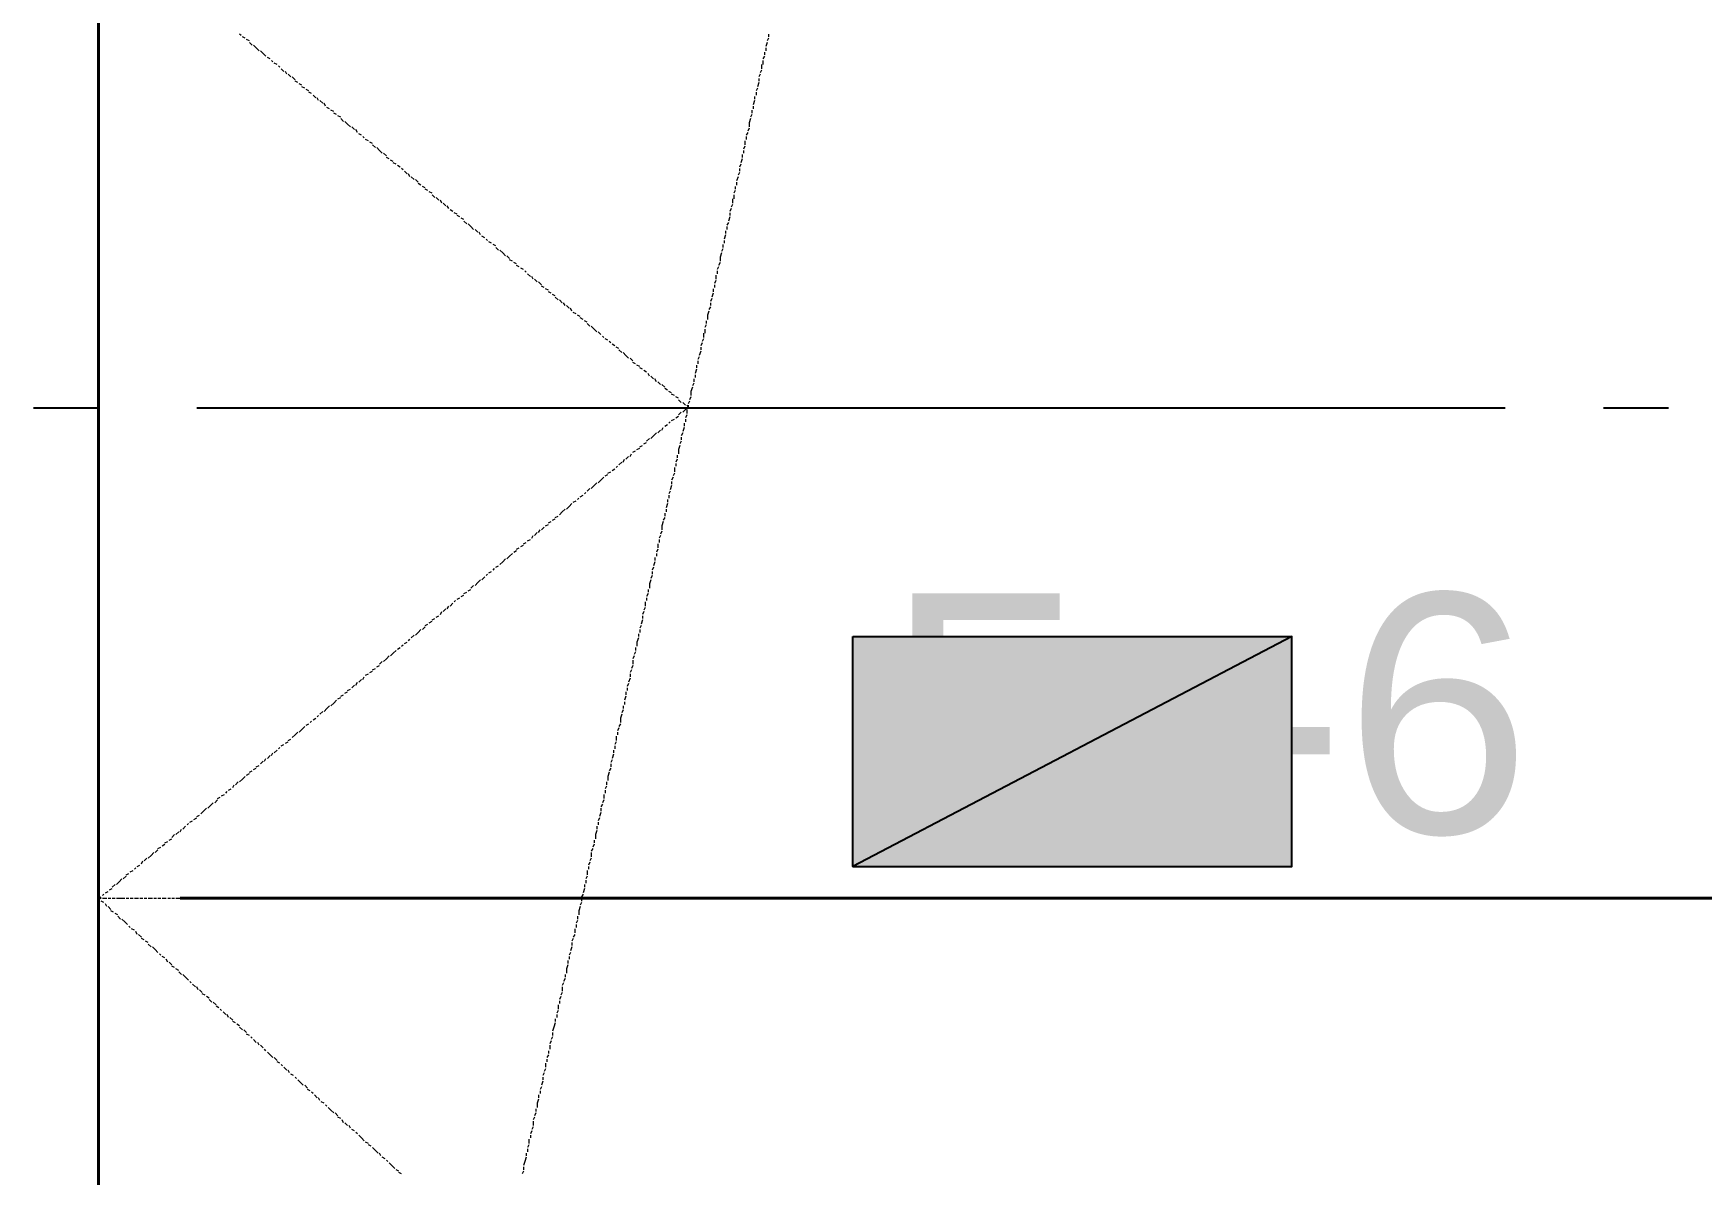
# Model space of a CAD drawing. Extents: x 8 to 21351, y 0 to 420.
# Drawn here: x 15631 to 15656.5, y 191.59 to 209.03 of the extents above; entities that cross this region are included whole.
import ezdxf

# ---------------------------------------------------------------- set-up
doc = ezdxf.new("R2010")
doc.units = 0
doc.styles.add('TEYPDFCAD_TEXT', font='arial.ttf')

msp = doc.modelspace()

# ---------------------------------------------------------------- hatches: boundary and pattern name
at = {"true_color": 0xffffff}
h = msp.add_hatch(color=0, dxfattribs=at)
h.paths.add_polyline_path([(15643.529, 199.813), (15650.239, 199.813), (15643.529, 196.3)])
h.paths.add_polyline_path([(15650.239, 199.813), (15643.529, 196.3), (15650.239, 196.3)])

# ---------------------------------------------------------------- linework, layer by layer
at = {"color": 7, "lineweight": 40}
for p, q in [((15631.993, 262.065), (15631.993, 174.561)), ((15660.759, 195.813), (15633.242, 195.813))]:
    msp.add_line(p, q, dxfattribs=at)
at = {"lineweight": 25}
for p, q in [((15631.993, 221.911), (15631.993, 201.909)), ((15631.993, 203.306), (15630.999, 203.306)), ((15653.499, 203.306), (15633.496, 203.306)), ((15655.996, 203.306), (15655.002, 203.306)), ((15631.993, 200.406), (15631.993, 199.411)), ((15631.993, 197.908), (15631.993, 177.906))]:
    msp.add_line(p, q, dxfattribs=at)
at = {"color": 7, "lineweight": 5}
for p, q in [((15631.993, 209.021), (15631.993, 208.957)), ((15631.993, 208.936), (15631.993, 208.894)), ((15634.174, 209), (15634.152, 209.021)), ((15634.237, 208.957), (15634.195, 208.978)), ((15634.301, 208.915), (15634.258, 208.936)), ((15634.343, 208.851), (15634.301, 208.894)), ((15642.217, 208.894), (15642.196, 208.83)), ((15642.238, 208.957), (15642.217, 208.915)), ((15642.238, 209.021), (15642.238, 208.978)), ((15631.993, 208.873), (15631.993, 208.83)), ((15631.993, 208.809), (15631.993, 208.746)), ((15631.993, 208.725), (15631.993, 208.682)), ((15631.993, 208.661), (15631.993, 208.619)), ((15634.406, 208.809), (15634.364, 208.851)), ((15634.449, 208.767), (15634.406, 208.809)), ((15634.512, 208.725), (15634.47, 208.767)), ((15634.555, 208.682), (15634.512, 208.725)), ((15634.618, 208.64), (15634.576, 208.661)), ((15642.175, 208.682), (15642.153, 208.64)), ((15642.175, 208.746), (15642.175, 208.703)), ((15642.196, 208.809), (15642.196, 208.767)), ((15631.993, 208.597), (15631.993, 208.534)), ((15631.993, 208.534), (15631.993, 208.47)), ((15631.993, 208.449), (15631.993, 208.407)), ((15631.993, 208.386), (15631.993, 208.343)), ((15634.66, 208.597), (15634.639, 208.619)), ((15634.724, 208.555), (15634.682, 208.576)), ((15634.766, 208.513), (15634.745, 208.534)), ((15634.83, 208.449), (15634.787, 208.492)), ((15634.872, 208.407), (15634.851, 208.449)), ((15634.936, 208.365), (15634.893, 208.407)), ((15642.111, 208.407), (15642.09, 208.365)), ((15642.132, 208.47), (15642.111, 208.428)), ((15642.132, 208.555), (15642.132, 208.492)), ((15642.153, 208.619), (15642.153, 208.555)), ((15631.993, 208.322), (15631.993, 208.259)), ((15631.993, 208.238), (15631.993, 208.195)), ((15631.993, 208.174), (15631.993, 208.132)), ((15634.999, 208.322), (15634.957, 208.365)), ((15635.041, 208.28), (15634.999, 208.301)), ((15635.105, 208.238), (15635.063, 208.259)), ((15635.147, 208.195), (15635.105, 208.216)), ((15635.211, 208.153), (15635.168, 208.174)), ((15635.253, 208.111), (15635.211, 208.132)), ((15642.069, 208.195), (15642.048, 208.153)), ((15642.048, 208.132), (15642.048, 208.089)), ((15642.09, 208.28), (15642.069, 208.216)), ((15642.09, 208.343), (15642.09, 208.301)), ((15631.993, 208.111), (15631.993, 208.047)), ((15631.993, 208.026), (15631.993, 207.984)), ((15631.993, 207.963), (15631.993, 207.92)), ((15631.993, 207.899), (15631.993, 207.835)), ((15635.317, 208.047), (15635.274, 208.089)), ((15635.359, 208.005), (15635.338, 208.047)), ((15635.422, 207.963), (15635.38, 208.005)), ((15635.465, 207.92), (15635.444, 207.963)), ((15635.528, 207.878), (15635.486, 207.899)), ((15642.026, 208.005), (15642.005, 207.941)), ((15642.005, 207.92), (15642.005, 207.878)), ((15642.026, 208.068), (15642.026, 208.026)), ((15631.993, 207.814), (15631.993, 207.772)), ((15631.993, 207.751), (15631.993, 207.708)), ((15631.993, 207.687), (15631.993, 207.624)), ((15631.993, 207.624), (15631.993, 207.56)), ((15635.592, 207.835), (15635.549, 207.857)), ((15635.634, 207.793), (15635.592, 207.814)), ((15635.698, 207.751), (15635.655, 207.772)), ((15635.74, 207.687), (15635.698, 207.73)), ((15635.803, 207.645), (15635.761, 207.687)), ((15635.846, 207.603), (15635.803, 207.645)), ((15641.963, 207.73), (15641.942, 207.666)), ((15641.942, 207.666), (15641.942, 207.603)), ((15641.984, 207.793), (15641.963, 207.751)), ((15641.984, 207.857), (15641.984, 207.814)), ((15631.993, 207.539), (15631.993, 207.497)), ((15631.993, 207.476), (15631.993, 207.433)), ((15631.993, 207.412), (15631.993, 207.349)), ((15635.909, 207.56), (15635.867, 207.603)), ((15635.952, 207.518), (15635.93, 207.56)), ((15636.015, 207.476), (15635.973, 207.497)), ((15636.057, 207.433), (15636.036, 207.454)), ((15636.121, 207.391), (15636.079, 207.412)), ((15636.184, 207.349), (15636.142, 207.37)), ((15641.878, 207.391), (15641.878, 207.327)), ((15641.921, 207.518), (15641.899, 207.476)), ((15641.899, 207.454), (15641.899, 207.412)), ((15641.942, 207.582), (15641.921, 207.539)), ((15631.993, 207.327), (15631.993, 207.285)), ((15631.993, 207.264), (15631.993, 207.222)), ((15631.993, 207.201), (15631.993, 207.137)), ((15631.993, 207.116), (15631.993, 207.073)), ((15636.227, 207.285), (15636.184, 207.327)), ((15636.29, 207.243), (15636.248, 207.285)), ((15636.333, 207.201), (15636.29, 207.243)), ((15636.396, 207.158), (15636.354, 207.201)), ((15636.438, 207.116), (15636.396, 207.137)), ((15641.836, 207.116), (15641.815, 207.052)), ((15641.836, 207.179), (15641.836, 207.137)), ((15641.878, 207.306), (15641.857, 207.264)), ((15641.857, 207.243), (15641.857, 207.201)), ((15631.993, 207.052), (15631.993, 207.01)), ((15631.993, 206.989), (15631.993, 206.925)), ((15631.993, 206.904), (15631.993, 206.862)), ((15636.502, 207.073), (15636.46, 207.095)), ((15636.544, 207.031), (15636.502, 207.052)), ((15636.608, 206.989), (15636.565, 207.01)), ((15636.65, 206.946), (15636.629, 206.968)), ((15636.714, 206.883), (15636.671, 206.925)), ((15636.756, 206.841), (15636.735, 206.883)), ((15641.794, 206.904), (15641.772, 206.862)), ((15641.815, 207.031), (15641.794, 206.989)), ((15641.794, 206.968), (15641.794, 206.925)), ((15631.993, 206.841), (15631.993, 206.798)), ((15631.993, 206.777), (15631.993, 206.714)), ((15631.993, 206.714), (15631.993, 206.65)), ((15631.993, 206.629), (15631.993, 206.587)), ((15636.819, 206.798), (15636.777, 206.841)), ((15636.883, 206.756), (15636.841, 206.798)), ((15636.925, 206.714), (15636.883, 206.735)), ((15636.989, 206.671), (15636.946, 206.692)), ((15637.031, 206.629), (15636.989, 206.65)), ((15637.095, 206.587), (15637.052, 206.608)), ((15641.73, 206.629), (15641.709, 206.587)), ((15641.73, 206.692), (15641.73, 206.65)), ((15641.772, 206.841), (15641.751, 206.777)), ((15641.751, 206.756), (15641.751, 206.714)), ((15631.993, 206.565), (15631.993, 206.523)), ((15631.993, 206.502), (15631.993, 206.439)), ((15631.993, 206.417), (15631.993, 206.375)), ((15631.993, 206.354), (15631.993, 206.311)), ((15637.137, 206.523), (15637.095, 206.565)), ((15637.2, 206.481), (15637.158, 206.523)), ((15637.243, 206.439), (15637.222, 206.481)), ((15637.306, 206.396), (15637.264, 206.439)), ((15637.349, 206.354), (15637.327, 206.396)), ((15641.667, 206.354), (15641.645, 206.311)), ((15641.688, 206.417), (15641.667, 206.375)), ((15641.688, 206.502), (15641.688, 206.439)), ((15641.709, 206.565), (15641.709, 206.502)), ((15631.993, 206.29), (15631.993, 206.227)), ((15631.993, 206.206), (15631.993, 206.163)), ((15631.993, 206.142), (15631.993, 206.1)), ((15637.412, 206.311), (15637.37, 206.333)), ((15637.476, 206.269), (15637.433, 206.29)), ((15637.518, 206.227), (15637.476, 206.248)), ((15637.581, 206.185), (15637.539, 206.206)), ((15637.624, 206.121), (15637.581, 206.163)), ((15637.687, 206.079), (15637.645, 206.121)), ((15641.624, 206.142), (15641.603, 206.1)), ((15641.645, 206.227), (15641.624, 206.163)), ((15641.645, 206.29), (15641.645, 206.248)), ((15631.993, 206.079), (15631.993, 206.015)), ((15631.993, 205.994), (15631.993, 205.952)), ((15631.993, 205.93), (15631.993, 205.888)), ((15631.993, 205.867), (15631.993, 205.804)), ((15637.73, 206.036), (15637.687, 206.079)), ((15637.793, 205.994), (15637.751, 206.036)), ((15637.835, 205.952), (15637.814, 205.994)), ((15637.899, 205.909), (15637.857, 205.93)), ((15637.941, 205.867), (15637.92, 205.888)), ((15638.005, 205.825), (15637.962, 205.846)), ((15641.582, 205.952), (15641.561, 205.888)), ((15641.561, 205.867), (15641.561, 205.825)), ((15641.582, 206.015), (15641.582, 205.973)), ((15641.603, 206.079), (15641.603, 206.036)), ((15631.993, 205.804), (15631.993, 205.74)), ((15631.993, 205.719), (15631.993, 205.677)), ((15631.993, 205.655), (15631.993, 205.613)), ((15631.993, 205.592), (15631.993, 205.528)), ((15638.068, 205.782), (15638.026, 205.804)), ((15638.111, 205.719), (15638.068, 205.761)), ((15638.174, 205.677), (15638.132, 205.719)), ((15638.216, 205.634), (15638.174, 205.677)), ((15638.28, 205.592), (15638.238, 205.634)), ((15641.518, 205.677), (15641.497, 205.613)), ((15641.497, 205.613), (15641.497, 205.549)), ((15641.54, 205.74), (15641.518, 205.698)), ((15641.54, 205.804), (15641.54, 205.761)), ((15631.993, 205.507), (15631.993, 205.465)), ((15631.993, 205.444), (15631.993, 205.401)), ((15631.993, 205.38), (15631.993, 205.317)), ((15638.322, 205.549), (15638.28, 205.571)), ((15638.386, 205.507), (15638.343, 205.528)), ((15638.428, 205.465), (15638.386, 205.486)), ((15638.492, 205.423), (15638.449, 205.444)), ((15638.534, 205.38), (15638.513, 205.401)), ((15638.597, 205.317), (15638.555, 205.359)), ((15641.434, 205.338), (15641.434, 205.274)), ((15641.476, 205.465), (15641.455, 205.423)), ((15641.455, 205.401), (15641.455, 205.359)), ((15641.497, 205.528), (15641.476, 205.486)), ((15631.993, 205.295), (15631.993, 205.253)), ((15631.993, 205.232), (15631.993, 205.19)), ((15631.993, 205.168), (15631.993, 205.105)), ((15631.993, 205.084), (15631.993, 205.042)), ((15638.64, 205.274), (15638.619, 205.317)), ((15638.703, 205.232), (15638.661, 205.274)), ((15638.767, 205.19), (15638.724, 205.232)), ((15638.809, 205.147), (15638.767, 205.168)), ((15638.873, 205.105), (15638.83, 205.126)), ((15638.915, 205.063), (15638.873, 205.084)), ((15641.391, 205.126), (15641.391, 205.084)), ((15641.434, 205.253), (15641.413, 205.211)), ((15641.413, 205.19), (15641.413, 205.147)), ((15631.993, 205.02), (15631.993, 204.978)), ((15631.993, 204.957), (15631.993, 204.915)), ((15631.993, 204.893), (15631.993, 204.83)), ((15638.978, 205.02), (15638.936, 205.042)), ((15639.021, 204.957), (15638.978, 204.999)), ((15639.084, 204.915), (15639.042, 204.957)), ((15639.127, 204.872), (15639.105, 204.915)), ((15639.19, 204.83), (15639.148, 204.872)), ((15639.232, 204.787), (15639.211, 204.83)), ((15641.349, 204.851), (15641.328, 204.809)), ((15641.37, 204.978), (15641.349, 204.936)), ((15641.349, 204.915), (15641.349, 204.872)), ((15641.391, 205.063), (15641.37, 204.999)), ((15631.993, 204.809), (15631.993, 204.766)), ((15631.993, 204.745), (15631.993, 204.703)), ((15631.993, 204.682), (15631.993, 204.618)), ((15631.993, 204.597), (15631.993, 204.555)), ((15639.296, 204.745), (15639.254, 204.766)), ((15639.359, 204.703), (15639.317, 204.724)), ((15639.402, 204.661), (15639.359, 204.682)), ((15639.465, 204.618), (15639.423, 204.639)), ((15639.508, 204.555), (15639.465, 204.597)), ((15641.286, 204.576), (15641.264, 204.534)), ((15641.286, 204.639), (15641.286, 204.597)), ((15641.328, 204.787), (15641.307, 204.724)), ((15641.307, 204.724), (15641.307, 204.661)), ((15631.993, 204.534), (15631.993, 204.491)), ((15631.993, 204.47), (15631.993, 204.406)), ((15631.993, 204.385), (15631.993, 204.343)), ((15631.993, 204.322), (15631.993, 204.28)), ((15639.571, 204.512), (15639.529, 204.555)), ((15639.613, 204.47), (15639.571, 204.512)), ((15639.677, 204.428), (15639.635, 204.47)), ((15639.719, 204.385), (15639.698, 204.406)), ((15639.783, 204.343), (15639.74, 204.364)), ((15639.825, 204.301), (15639.804, 204.322)), ((15641.243, 204.364), (15641.222, 204.322)), ((15641.243, 204.449), (15641.243, 204.385)), ((15641.264, 204.512), (15641.264, 204.449)), ((15631.993, 204.258), (15631.993, 204.195)), ((15631.993, 204.174), (15631.993, 204.131)), ((15631.993, 204.11), (15631.993, 204.068)), ((15631.993, 204.047), (15631.993, 204.004)), ((15639.889, 204.258), (15639.846, 204.28)), ((15639.952, 204.216), (15639.91, 204.237)), ((15639.994, 204.152), (15639.952, 204.195)), ((15640.058, 204.11), (15640.016, 204.152)), ((15640.1, 204.068), (15640.058, 204.11)), ((15640.164, 204.025), (15640.121, 204.068)), ((15641.18, 204.089), (15641.159, 204.047)), ((15641.201, 204.174), (15641.18, 204.11)), ((15641.222, 204.301), (15641.201, 204.258)), ((15641.201, 204.237), (15641.201, 204.195)), ((15631.993, 203.983), (15631.993, 203.92)), ((15631.993, 203.899), (15631.993, 203.856)), ((15631.993, 203.835), (15631.993, 203.793)), ((15640.206, 203.983), (15640.164, 204.004)), ((15640.27, 203.941), (15640.227, 203.962)), ((15640.312, 203.899), (15640.27, 203.92)), ((15640.375, 203.856), (15640.333, 203.877)), ((15640.418, 203.793), (15640.397, 203.835)), ((15640.481, 203.75), (15640.439, 203.793)), ((15641.137, 203.899), (15641.116, 203.835)), ((15641.116, 203.814), (15641.116, 203.772)), ((15641.137, 203.962), (15641.137, 203.92)), ((15641.159, 204.025), (15641.159, 203.983)), ((15631.993, 203.772), (15631.993, 203.708)), ((15631.993, 203.687), (15631.993, 203.644)), ((15631.993, 203.623), (15631.993, 203.581)), ((15631.993, 203.56), (15631.993, 203.496)), ((15640.524, 203.708), (15640.502, 203.75)), ((15640.587, 203.666), (15640.545, 203.708)), ((15640.651, 203.623), (15640.608, 203.666)), ((15640.693, 203.581), (15640.651, 203.602)), ((15640.756, 203.539), (15640.714, 203.56)), ((15641.074, 203.623), (15641.053, 203.56)), ((15641.053, 203.56), (15641.053, 203.496)), ((15641.095, 203.687), (15641.074, 203.644)), ((15641.095, 203.75), (15641.095, 203.708)), ((15631.993, 203.475), (15631.993, 203.433)), ((15631.993, 203.412), (15631.993, 203.369)), ((15631.993, 203.348), (15631.993, 203.285)), ((15640.799, 203.496), (15640.756, 203.518)), ((15640.862, 203.454), (15640.82, 203.475)), ((15640.905, 203.391), (15640.862, 203.433)), ((15640.968, 203.348), (15640.926, 203.391)), ((15640.926, 203.242), (15640.968, 203.285)), ((15640.968, 203.285), (15641.01, 203.327)), ((15641.01, 203.327), (15640.989, 203.348)), ((15640.989, 203.285), (15640.989, 203.221)), ((15641.032, 203.412), (15641.01, 203.369)), ((15641.01, 203.348), (15641.01, 203.306)), ((15641.053, 203.475), (15641.032, 203.433)), ((15631.993, 203.263), (15631.993, 203.221)), ((15631.993, 203.2), (15631.993, 203.158)), ((15631.993, 203.137), (15631.993, 203.094)), ((15631.993, 203.073), (15631.993, 203.009)), ((15640.651, 203.031), (15640.693, 203.052)), ((15640.714, 203.073), (15640.735, 203.094)), ((15640.756, 203.115), (15640.799, 203.137)), ((15640.82, 203.158), (15640.862, 203.179)), ((15640.862, 203.2), (15640.905, 203.242)), ((15640.947, 203.073), (15640.947, 203.031)), ((15640.989, 203.2), (15640.968, 203.158)), ((15640.968, 203.137), (15640.968, 203.094)), ((15631.993, 202.988), (15631.993, 202.946)), ((15631.993, 202.925), (15631.993, 202.882)), ((15631.993, 202.861), (15631.993, 202.798)), ((15631.993, 202.777), (15631.993, 202.734)), ((15640.333, 202.756), (15640.375, 202.777)), ((15640.375, 202.798), (15640.418, 202.84)), ((15640.439, 202.84), (15640.481, 202.882)), ((15640.481, 202.882), (15640.524, 202.925)), ((15640.545, 202.925), (15640.587, 202.967)), ((15640.608, 202.967), (15640.629, 203.009)), ((15640.905, 202.798), (15640.883, 202.756)), ((15640.926, 202.925), (15640.905, 202.882)), ((15640.905, 202.861), (15640.905, 202.819)), ((15640.947, 203.009), (15640.926, 202.946)), ((15631.993, 202.713), (15631.993, 202.671)), ((15631.993, 202.65), (15631.993, 202.586)), ((15631.993, 202.565), (15631.993, 202.523)), ((15640.016, 202.48), (15640.037, 202.523)), ((15640.058, 202.523), (15640.1, 202.565)), ((15640.121, 202.565), (15640.143, 202.607)), ((15640.164, 202.629), (15640.206, 202.65)), ((15640.227, 202.671), (15640.27, 202.692)), ((15640.27, 202.713), (15640.312, 202.734)), ((15640.841, 202.523), (15640.82, 202.48)), ((15640.841, 202.586), (15640.841, 202.544)), ((15640.883, 202.734), (15640.862, 202.671)), ((15640.862, 202.671), (15640.862, 202.607)), ((15631.993, 202.501), (15631.993, 202.459)), ((15631.993, 202.438), (15631.993, 202.375)), ((15631.993, 202.353), (15631.993, 202.311)), ((15631.993, 202.29), (15631.993, 202.248)), ((15639.74, 202.269), (15639.783, 202.29)), ((15639.783, 202.311), (15639.825, 202.332)), ((15639.846, 202.353), (15639.889, 202.375)), ((15639.91, 202.396), (15639.931, 202.417)), ((15639.952, 202.438), (15639.994, 202.48)), ((15640.799, 202.311), (15640.778, 202.269)), ((15640.799, 202.396), (15640.799, 202.332)), ((15640.82, 202.459), (15640.82, 202.417)), ((15631.993, 202.226), (15631.993, 202.184)), ((15631.993, 202.163), (15631.993, 202.099)), ((15631.993, 202.078), (15631.993, 202.036)), ((15631.993, 202.015), (15631.993, 201.972)), ((15639.423, 201.994), (15639.444, 202.015)), ((15639.465, 202.036), (15639.508, 202.078)), ((15639.529, 202.078), (15639.571, 202.12)), ((15639.571, 202.12), (15639.613, 202.163)), ((15639.635, 202.163), (15639.677, 202.205)), ((15639.677, 202.205), (15639.719, 202.248)), ((15640.735, 202.036), (15640.714, 201.994)), ((15640.756, 202.12), (15640.735, 202.057)), ((15640.778, 202.248), (15640.756, 202.205)), ((15640.756, 202.184), (15640.756, 202.142)), ((15631.993, 201.951), (15631.993, 201.888)), ((15631.993, 201.867), (15631.993, 201.824)), ((15631.993, 201.803), (15631.993, 201.761)), ((15639.084, 201.718), (15639.127, 201.761)), ((15639.148, 201.761), (15639.19, 201.803)), ((15639.19, 201.803), (15639.232, 201.845)), ((15639.254, 201.867), (15639.296, 201.888)), ((15639.317, 201.909), (15639.338, 201.93)), ((15639.359, 201.951), (15639.402, 201.972)), ((15640.693, 201.845), (15640.672, 201.782)), ((15640.672, 201.761), (15640.672, 201.718)), ((15640.693, 201.909), (15640.693, 201.867)), ((15640.714, 201.972), (15640.714, 201.93)), ((15631.993, 201.739), (15631.993, 201.676)), ((15631.993, 201.655), (15631.993, 201.613)), ((15631.993, 201.591), (15631.993, 201.549)), ((15631.993, 201.528), (15631.993, 201.464)), ((15638.83, 201.507), (15638.873, 201.528)), ((15638.873, 201.549), (15638.915, 201.57)), ((15638.936, 201.591), (15638.978, 201.613)), ((15638.978, 201.634), (15639.021, 201.655)), ((15639.042, 201.676), (15639.084, 201.718)), ((15640.629, 201.57), (15640.608, 201.507)), ((15640.608, 201.507), (15640.608, 201.443)), ((15640.651, 201.634), (15640.629, 201.591)), ((15640.651, 201.697), (15640.651, 201.655)), ((15631.993, 201.443), (15631.993, 201.401)), ((15631.993, 201.38), (15631.993, 201.337)), ((15631.993, 201.316), (15631.993, 201.274)), ((15631.993, 201.253), (15631.993, 201.189)), ((15638.492, 201.232), (15638.534, 201.253)), ((15638.555, 201.274), (15638.597, 201.295)), ((15638.619, 201.316), (15638.64, 201.358)), ((15638.661, 201.358), (15638.703, 201.401)), ((15638.724, 201.401), (15638.746, 201.443)), ((15638.767, 201.443), (15638.809, 201.486)), ((15640.587, 201.358), (15640.566, 201.316)), ((15640.566, 201.295), (15640.566, 201.253)), ((15640.608, 201.422), (15640.587, 201.38)), ((15631.993, 201.168), (15631.993, 201.126)), ((15631.993, 201.105), (15631.993, 201.062)), ((15631.993, 201.041), (15631.993, 200.977)), ((15638.174, 200.956), (15638.216, 200.999)), ((15638.238, 200.999), (15638.28, 201.041)), ((15638.28, 201.041), (15638.322, 201.083)), ((15638.343, 201.105), (15638.386, 201.126)), ((15638.386, 201.147), (15638.428, 201.168)), ((15638.449, 201.189), (15638.492, 201.21)), ((15640.502, 201.02), (15640.502, 200.977)), ((15640.545, 201.147), (15640.524, 201.105)), ((15640.524, 201.083), (15640.524, 201.041)), ((15640.545, 201.232), (15640.545, 201.168)), ((15631.993, 200.956), (15631.993, 200.914)), ((15631.993, 200.893), (15631.993, 200.851)), ((15631.993, 200.829), (15631.993, 200.766)), ((15631.993, 200.745), (15631.993, 200.702)), ((15637.92, 200.745), (15637.941, 200.766)), ((15637.962, 200.787), (15638.005, 200.808)), ((15638.026, 200.829), (15638.047, 200.851)), ((15638.068, 200.872), (15638.111, 200.893)), ((15638.132, 200.914), (15638.174, 200.956)), ((15640.46, 200.745), (15640.439, 200.702)), ((15640.481, 200.872), (15640.46, 200.829)), ((15640.46, 200.808), (15640.46, 200.766)), ((15640.502, 200.956), (15640.481, 200.893)), ((15631.993, 200.681), (15631.993, 200.639)), ((15631.993, 200.618), (15631.993, 200.554)), ((15631.993, 200.533), (15631.993, 200.491)), ((15637.581, 200.47), (15637.624, 200.491)), ((15637.645, 200.512), (15637.687, 200.533)), ((15637.687, 200.554), (15637.73, 200.596)), ((15637.751, 200.596), (15637.793, 200.639)), ((15637.793, 200.639), (15637.835, 200.681)), ((15637.857, 200.681), (15637.899, 200.724)), ((15640.397, 200.533), (15640.397, 200.491)), ((15640.439, 200.681), (15640.418, 200.618)), ((15640.418, 200.618), (15640.418, 200.554)), ((15631.993, 200.47), (15631.993, 200.427)), ((15631.993, 200.406), (15631.993, 200.364)), ((15631.993, 200.343), (15631.993, 200.279)), ((15631.993, 200.258), (15631.993, 200.215)), ((15637.264, 200.194), (15637.306, 200.237)), ((15637.327, 200.237), (15637.349, 200.279)), ((15637.37, 200.279), (15637.412, 200.321)), ((15637.433, 200.343), (15637.454, 200.364)), ((15637.476, 200.385), (15637.518, 200.406)), ((15637.539, 200.427), (15637.581, 200.448)), ((15640.354, 200.258), (15640.333, 200.215)), ((15640.354, 200.343), (15640.354, 200.279)), ((15640.397, 200.47), (15640.375, 200.427)), ((15640.375, 200.406), (15640.375, 200.364)), ((15631.993, 200.194), (15631.993, 200.152)), ((15631.993, 200.131), (15631.993, 200.067)), ((15631.993, 200.046), (15631.993, 200.004)), ((15631.993, 199.983), (15631.993, 199.94)), ((15636.989, 199.983), (15637.031, 200.004)), ((15637.052, 200.025), (15637.095, 200.046)), ((15637.095, 200.067), (15637.137, 200.089)), ((15637.158, 200.11), (15637.2, 200.131)), ((15637.222, 200.152), (15637.243, 200.194)), ((15640.291, 199.983), (15640.27, 199.94)), ((15640.312, 200.067), (15640.291, 200.004)), ((15640.333, 200.194), (15640.312, 200.152)), ((15640.312, 200.131), (15640.312, 200.089)), ((15631.993, 199.919), (15631.993, 199.856)), ((15631.993, 199.834), (15631.993, 199.792)), ((15631.993, 199.771), (15631.993, 199.729)), ((15636.671, 199.708), (15636.714, 199.729)), ((15636.735, 199.75), (15636.756, 199.771)), ((15636.777, 199.792), (15636.819, 199.834)), ((15636.841, 199.834), (15636.883, 199.877)), ((15636.883, 199.877), (15636.925, 199.919)), ((15636.946, 199.919), (15636.989, 199.962)), ((15640.248, 199.792), (15640.227, 199.729)), ((15640.227, 199.729), (15640.227, 199.665)), ((15640.248, 199.856), (15640.248, 199.813)), ((15640.27, 199.919), (15640.27, 199.877)), ((15631.993, 199.708), (15631.993, 199.644)), ((15631.993, 199.623), (15631.993, 199.581)), ((15631.993, 199.559), (15631.993, 199.517)), ((15631.993, 199.496), (15631.993, 199.453)), ((15636.354, 199.432), (15636.396, 199.475)), ((15636.396, 199.475), (15636.438, 199.517)), ((15636.46, 199.517), (15636.502, 199.559)), ((15636.502, 199.559), (15636.544, 199.602)), ((15636.565, 199.623), (15636.608, 199.644)), ((15636.629, 199.665), (15636.65, 199.686)), ((15640.185, 199.517), (15640.164, 199.475)), ((15640.206, 199.581), (15640.185, 199.538)), ((15640.206, 199.644), (15640.206, 199.602)), ((15631.993, 199.432), (15631.993, 199.369)), ((15631.993, 199.348), (15631.993, 199.305)), ((15631.993, 199.284), (15631.993, 199.242)), ((15631.993, 199.221), (15631.993, 199.157)), ((15636.079, 199.221), (15636.121, 199.242)), ((15636.142, 199.263), (15636.184, 199.284)), ((15636.184, 199.305), (15636.227, 199.327)), ((15636.248, 199.348), (15636.29, 199.369)), ((15636.29, 199.39), (15636.333, 199.432)), ((15640.143, 199.305), (15640.121, 199.263)), ((15640.121, 199.242), (15640.121, 199.2)), ((15640.164, 199.369), (15640.143, 199.327)), ((15640.164, 199.453), (15640.164, 199.39)), ((15631.993, 199.136), (15631.993, 199.094)), ((15631.993, 199.072), (15631.993, 199.03)), ((15631.993, 199.009), (15631.993, 198.946)), ((15635.761, 198.946), (15635.803, 198.967)), ((15635.803, 198.988), (15635.846, 199.009)), ((15635.867, 199.03), (15635.909, 199.072)), ((15635.93, 199.072), (15635.952, 199.115)), ((15635.973, 199.115), (15636.015, 199.157)), ((15636.036, 199.157), (15636.057, 199.2)), ((15640.058, 198.967), (15640.058, 198.924)), ((15640.1, 199.094), (15640.079, 199.051)), ((15640.079, 199.03), (15640.079, 198.988)), ((15640.121, 199.178), (15640.1, 199.115)), ((15631.993, 198.924), (15631.993, 198.882)), ((15631.993, 198.861), (15631.993, 198.818)), ((15631.993, 198.797), (15631.993, 198.734)), ((15631.993, 198.734), (15631.993, 198.67)), ((15635.444, 198.67), (15635.486, 198.713)), ((15635.486, 198.713), (15635.528, 198.755)), ((15635.549, 198.755), (15635.592, 198.797)), ((15635.592, 198.797), (15635.634, 198.84)), ((15635.655, 198.861), (15635.698, 198.882)), ((15635.698, 198.903), (15635.74, 198.924)), ((15640.016, 198.691), (15639.994, 198.649)), ((15640.016, 198.755), (15640.016, 198.713)), ((15640.058, 198.903), (15640.037, 198.84)), ((15640.037, 198.818), (15640.037, 198.776)), ((15631.993, 198.649), (15631.993, 198.607)), ((15631.993, 198.586), (15631.993, 198.543)), ((15631.993, 198.522), (15631.993, 198.459)), ((15631.993, 198.438), (15631.993, 198.395)), ((15635.105, 198.395), (15635.147, 198.438)), ((15635.168, 198.459), (15635.211, 198.48)), ((15635.232, 198.501), (15635.253, 198.522)), ((15635.274, 198.543), (15635.317, 198.565)), ((15635.338, 198.586), (15635.359, 198.607)), ((15635.38, 198.628), (15635.422, 198.67)), ((15639.973, 198.48), (15639.952, 198.438)), ((15639.994, 198.628), (15639.973, 198.565)), ((15639.973, 198.565), (15639.973, 198.501)), ((15631.993, 198.374), (15631.993, 198.332)), ((15631.993, 198.31), (15631.993, 198.247)), ((15631.993, 198.226), (15631.993, 198.184)), ((15634.851, 198.184), (15634.893, 198.205)), ((15634.893, 198.226), (15634.936, 198.247)), ((15634.957, 198.268), (15634.999, 198.31)), ((15634.999, 198.31), (15635.041, 198.353)), ((15635.063, 198.353), (15635.105, 198.395)), ((15639.91, 198.205), (15639.889, 198.162)), ((15639.91, 198.289), (15639.91, 198.226)), ((15639.952, 198.416), (15639.931, 198.374)), ((15639.931, 198.353), (15639.931, 198.31)), ((15631.993, 198.162), (15631.993, 198.12)), ((15631.993, 198.099), (15631.993, 198.035)), ((15631.993, 198.014), (15631.993, 197.972)), ((15631.993, 197.951), (15631.993, 197.908)), ((15634.533, 197.908), (15634.555, 197.951)), ((15634.576, 197.951), (15634.618, 197.993)), ((15634.639, 197.993), (15634.66, 198.035)), ((15634.682, 198.035), (15634.724, 198.078)), ((15634.745, 198.099), (15634.766, 198.12)), ((15634.787, 198.141), (15634.83, 198.162)), ((15639.846, 197.929), (15639.825, 197.887)), ((15639.867, 198.014), (15639.846, 197.951)), ((15639.867, 198.078), (15639.867, 198.035)), ((15639.889, 198.141), (15639.889, 198.099)), ((15631.993, 197.887), (15631.993, 197.824)), ((15631.993, 197.824), (15631.993, 197.76)), ((15631.993, 197.739), (15631.993, 197.697)), ((15631.993, 197.675), (15631.993, 197.633)), ((15634.195, 197.633), (15634.237, 197.675)), ((15634.258, 197.697), (15634.301, 197.718)), ((15634.301, 197.739), (15634.343, 197.76)), ((15634.364, 197.781), (15634.406, 197.803)), ((15634.406, 197.824), (15634.449, 197.845)), ((15634.47, 197.866), (15634.512, 197.908)), ((15639.804, 197.739), (15639.783, 197.675)), ((15639.783, 197.675), (15639.783, 197.612)), ((15639.825, 197.803), (15639.804, 197.76)), ((15639.825, 197.866), (15639.825, 197.824)), ((15631.993, 197.612), (15631.993, 197.548)), ((15631.993, 197.527), (15631.993, 197.485)), ((15631.993, 197.464), (15631.993, 197.422)), ((15633.941, 197.422), (15633.962, 197.443)), ((15633.983, 197.464), (15634.025, 197.485)), ((15634.047, 197.506), (15634.068, 197.548)), ((15634.089, 197.548), (15634.131, 197.591)), ((15634.152, 197.591), (15634.195, 197.633)), ((15639.762, 197.527), (15639.74, 197.485)), ((15639.74, 197.464), (15639.74, 197.422)), ((15639.762, 197.591), (15639.762, 197.548)), ((15631.993, 197.4), (15631.993, 197.337)), ((15631.993, 197.316), (15631.993, 197.273)), ((15631.993, 197.252), (15631.993, 197.21)), ((15631.993, 197.189), (15631.993, 197.125)), ((15633.602, 197.146), (15633.644, 197.189)), ((15633.666, 197.189), (15633.708, 197.231)), ((15633.708, 197.231), (15633.75, 197.273)), ((15633.771, 197.273), (15633.814, 197.316)), ((15633.814, 197.337), (15633.856, 197.358)), ((15633.877, 197.379), (15633.92, 197.4)), ((15639.698, 197.252), (15639.677, 197.21)), ((15639.677, 197.189), (15639.677, 197.146)), ((15639.719, 197.316), (15639.698, 197.273)), ((15639.719, 197.4), (15639.719, 197.337)), ((15631.993, 197.104), (15631.993, 197.062)), ((15631.993, 197.041), (15631.993, 196.998)), ((15631.993, 196.977), (15631.993, 196.913)), ((15631.993, 196.913), (15631.993, 196.85)), ((15633.285, 196.871), (15633.327, 196.913)), ((15633.348, 196.935), (15633.369, 196.956)), ((15633.39, 196.977), (15633.433, 196.998)), ((15633.454, 197.019), (15633.496, 197.041)), ((15633.496, 197.062), (15633.539, 197.083)), ((15633.56, 197.104), (15633.602, 197.146)), ((15639.613, 196.913), (15639.613, 196.871)), ((15639.656, 197.041), (15639.635, 196.998)), ((15639.635, 196.977), (15639.635, 196.935)), ((15639.677, 197.125), (15639.656, 197.062)), ((15631.993, 196.829), (15631.993, 196.786)), ((15631.993, 196.765), (15631.993, 196.723)), ((15631.993, 196.702), (15631.993, 196.638)), ((15633.009, 196.66), (15633.052, 196.681)), ((15633.073, 196.702), (15633.115, 196.723)), ((15633.115, 196.744), (15633.158, 196.786)), ((15633.179, 196.786), (15633.221, 196.829)), ((15633.242, 196.829), (15633.263, 196.871)), ((15639.571, 196.702), (15639.571, 196.66)), ((15639.613, 196.85), (15639.592, 196.786)), ((15639.592, 196.786), (15639.592, 196.723)), ((15631.993, 196.617), (15631.993, 196.575)), ((15631.993, 196.554), (15631.993, 196.511)), ((15631.993, 196.49), (15631.993, 196.427)), ((15631.993, 196.405), (15631.993, 196.363)), ((15632.692, 196.384), (15632.734, 196.427)), ((15632.755, 196.427), (15632.798, 196.469)), ((15632.798, 196.469), (15632.84, 196.511)), ((15632.861, 196.511), (15632.904, 196.554)), ((15632.904, 196.575), (15632.946, 196.596)), ((15632.967, 196.617), (15633.009, 196.638)), ((15639.529, 196.427), (15639.508, 196.384)), ((15639.55, 196.575), (15639.529, 196.532)), ((15639.529, 196.511), (15639.529, 196.448)), ((15639.571, 196.638), (15639.55, 196.596)), ((15631.993, 196.342), (15631.993, 196.3)), ((15631.993, 196.279), (15631.993, 196.215)), ((15631.993, 196.194), (15631.993, 196.151)), ((15632.374, 196.109), (15632.417, 196.151)), ((15632.417, 196.173), (15632.459, 196.194)), ((15632.48, 196.215), (15632.523, 196.236)), ((15632.544, 196.257), (15632.565, 196.279)), ((15632.586, 196.3), (15632.628, 196.321)), ((15632.65, 196.342), (15632.671, 196.384)), ((15639.465, 196.151), (15639.444, 196.109)), ((15639.465, 196.236), (15639.465, 196.173)), ((15639.508, 196.363), (15639.486, 196.321)), ((15639.486, 196.3), (15639.486, 196.257)), ((15631.993, 196.13), (15631.993, 196.088)), ((15631.993, 196.067), (15631.993, 196.003)), ((15631.993, 196.003), (15631.993, 195.94)), ((15631.993, 195.919), (15631.993, 195.876)), ((15632.099, 195.898), (15632.142, 195.919)), ((15632.163, 195.94), (15632.205, 195.961)), ((15632.205, 195.982), (15632.247, 196.024)), ((15632.269, 196.024), (15632.311, 196.067)), ((15632.311, 196.067), (15632.353, 196.109)), ((15639.423, 195.961), (15639.402, 195.898)), ((15639.423, 196.024), (15639.423, 195.982)), ((15639.444, 196.088), (15639.444, 196.046)), ((15631.993, 195.855), (15631.993, 195.813)), ((15631.993, 195.813), (15632.036, 195.834)), ((15631.993, 195.813), (15632.036, 195.813)), ((15632.015, 195.792), (15631.993, 195.813)), ((15631.993, 195.792), (15631.993, 195.728)), ((15631.993, 195.707), (15631.993, 195.665)), ((15631.993, 195.643), (15631.993, 195.601)), ((15632.078, 195.749), (15632.036, 195.77)), ((15632.057, 195.855), (15632.078, 195.876)), ((15632.057, 195.813), (15632.12, 195.813)), ((15632.12, 195.686), (15632.099, 195.728)), ((15632.142, 195.813), (15632.184, 195.813)), ((15632.184, 195.643), (15632.142, 195.686)), ((15632.205, 195.813), (15632.247, 195.813)), ((15632.269, 195.813), (15632.332, 195.813)), ((15632.332, 195.813), (15632.396, 195.813)), ((15632.417, 195.813), (15632.459, 195.813)), ((15632.48, 195.813), (15632.523, 195.813)), ((15632.544, 195.813), (15632.607, 195.813)), ((15632.628, 195.813), (15632.671, 195.813)), ((15632.692, 195.813), (15632.734, 195.813)), ((15632.755, 195.813), (15632.819, 195.813)), ((15632.84, 195.813), (15632.882, 195.813)), ((15632.904, 195.813), (15632.946, 195.813)), ((15632.967, 195.813), (15633.031, 195.813)), ((15633.052, 195.813), (15633.094, 195.813)), ((15633.115, 195.813), (15633.158, 195.813)), ((15633.179, 195.813), (15633.242, 195.813)), ((15633.242, 195.813), (15633.306, 195.813)), ((15633.327, 195.813), (15633.369, 195.813)), ((15633.39, 195.813), (15633.433, 195.813)), ((15633.454, 195.813), (15633.517, 195.813)), ((15633.539, 195.813), (15633.581, 195.813)), ((15633.602, 195.813), (15633.644, 195.813)), ((15633.666, 195.813), (15633.729, 195.813)), ((15633.75, 195.813), (15633.793, 195.813)), ((15633.814, 195.813), (15633.856, 195.813)), ((15633.877, 195.813), (15633.941, 195.813)), ((15633.962, 195.813), (15634.004, 195.813)), ((15634.025, 195.813), (15634.068, 195.813)), ((15634.089, 195.813), (15634.152, 195.813)), ((15634.152, 195.813), (15634.216, 195.813)), ((15634.237, 195.813), (15634.279, 195.813)), ((15634.301, 195.813), (15634.343, 195.813)), ((15634.364, 195.813), (15634.428, 195.813)), ((15634.449, 195.813), (15634.491, 195.813)), ((15634.512, 195.813), (15634.555, 195.813)), ((15634.576, 195.813), (15634.639, 195.813)), ((15634.66, 195.813), (15634.703, 195.813)), ((15634.724, 195.813), (15634.766, 195.813)), ((15634.787, 195.813), (15634.851, 195.813)), ((15634.872, 195.813), (15634.914, 195.813)), ((15634.936, 195.813), (15634.978, 195.813)), ((15634.999, 195.813), (15635.063, 195.813)), ((15635.063, 195.813), (15635.126, 195.813)), ((15635.147, 195.813), (15635.19, 195.813)), ((15635.211, 195.813), (15635.253, 195.813)), ((15635.274, 195.813), (15635.338, 195.813)), ((15635.359, 195.813), (15635.401, 195.813)), ((15635.422, 195.813), (15635.465, 195.813)), ((15635.486, 195.813), (15635.549, 195.813)), ((15635.571, 195.813), (15635.613, 195.813)), ((15635.634, 195.813), (15635.676, 195.813)), ((15635.698, 195.813), (15635.761, 195.813)), ((15635.782, 195.813), (15635.825, 195.813)), ((15635.846, 195.813), (15635.888, 195.813)), ((15635.909, 195.813), (15635.973, 195.813)), ((15635.973, 195.813), (15636.036, 195.813)), ((15636.057, 195.813), (15636.1, 195.813)), ((15636.121, 195.813), (15636.163, 195.813)), ((15636.184, 195.813), (15636.248, 195.813)), ((15636.269, 195.813), (15636.311, 195.813)), ((15636.333, 195.813), (15636.375, 195.813)), ((15636.396, 195.813), (15636.46, 195.813)), ((15636.481, 195.813), (15636.523, 195.813)), ((15636.544, 195.813), (15636.587, 195.813)), ((15636.608, 195.813), (15636.671, 195.813)), ((15636.692, 195.813), (15636.735, 195.813)), ((15636.756, 195.813), (15636.798, 195.813)), ((15636.819, 195.813), (15636.862, 195.813)), ((15636.883, 195.813), (15636.946, 195.813)), ((15636.968, 195.813), (15637.01, 195.813)), ((15637.031, 195.813), (15637.073, 195.813)), ((15637.095, 195.813), (15637.158, 195.813)), ((15637.179, 195.813), (15637.222, 195.813)), ((15637.243, 195.813), (15637.285, 195.813)), ((15637.306, 195.813), (15637.37, 195.813)), ((15637.391, 195.813), (15637.433, 195.813)), ((15637.454, 195.813), (15637.497, 195.813)), ((15637.518, 195.813), (15637.581, 195.813)), ((15637.603, 195.813), (15637.645, 195.813)), ((15637.666, 195.813), (15637.708, 195.813)), ((15637.73, 195.813), (15637.772, 195.813)), ((15637.793, 195.813), (15637.857, 195.813)), ((15637.878, 195.813), (15637.92, 195.813)), ((15637.941, 195.813), (15637.984, 195.813)), ((15638.005, 195.813), (15638.068, 195.813)), ((15638.089, 195.813), (15638.132, 195.813)), ((15638.153, 195.813), (15638.195, 195.813)), ((15638.216, 195.813), (15638.28, 195.813)), ((15638.301, 195.813), (15638.343, 195.813)), ((15638.365, 195.813), (15638.407, 195.813)), ((15638.428, 195.813), (15638.492, 195.813)), ((15638.513, 195.813), (15638.555, 195.813)), ((15638.576, 195.813), (15638.619, 195.813)), ((15638.64, 195.813), (15638.682, 195.813)), ((15638.703, 195.813), (15638.767, 195.813)), ((15638.788, 195.813), (15638.83, 195.813)), ((15638.851, 195.813), (15638.894, 195.813)), ((15638.915, 195.813), (15638.978, 195.813)), ((15639, 195.813), (15639.042, 195.813)), ((15639.063, 195.813), (15639.105, 195.813)), ((15639.127, 195.813), (15639.19, 195.813)), ((15639.211, 195.813), (15639.254, 195.813)), ((15639.275, 195.813), (15639.317, 195.813)), ((15639.338, 195.813), (15639.381, 195.813)), ((15639.359, 195.686), (15639.338, 195.622)), ((15639.381, 195.749), (15639.359, 195.707)), ((15639.402, 195.876), (15639.381, 195.834)), ((15639.381, 195.813), (15639.381, 195.77)), ((15631.993, 195.58), (15631.993, 195.517)), ((15631.993, 195.495), (15631.993, 195.453)), ((15631.993, 195.432), (15631.993, 195.389)), ((15632.226, 195.601), (15632.184, 195.622)), ((15632.29, 195.559), (15632.247, 195.58)), ((15632.332, 195.495), (15632.29, 195.538)), ((15632.396, 195.453), (15632.353, 195.495)), ((15632.438, 195.411), (15632.396, 195.453)), ((15632.48, 195.368), (15632.459, 195.389)), ((15639.317, 195.474), (15639.296, 195.432)), ((15639.296, 195.411), (15639.296, 195.368)), ((15639.317, 195.538), (15639.317, 195.495)), ((15639.338, 195.622), (15639.338, 195.559)), ((15631.993, 195.368), (15631.993, 195.305)), ((15631.993, 195.284), (15631.993, 195.241)), ((15631.993, 195.22), (15631.993, 195.178)), ((15631.993, 195.157), (15631.993, 195.093)), ((15632.544, 195.326), (15632.501, 195.347)), ((15632.586, 195.262), (15632.565, 195.305)), ((15632.65, 195.22), (15632.607, 195.262)), ((15632.692, 195.178), (15632.65, 195.199)), ((15632.755, 195.136), (15632.713, 195.157)), ((15639.254, 195.199), (15639.232, 195.157)), ((15639.232, 195.136), (15639.232, 195.093)), ((15639.275, 195.262), (15639.254, 195.22)), ((15639.275, 195.347), (15639.275, 195.284)), ((15631.993, 195.093), (15631.993, 195.03)), ((15631.993, 195.008), (15631.993, 194.966)), ((15631.993, 194.945), (15631.993, 194.903)), ((15631.993, 194.881), (15631.993, 194.818)), ((15632.798, 195.072), (15632.755, 195.114)), ((15632.861, 195.03), (15632.819, 195.072)), ((15632.904, 194.987), (15632.861, 195.03)), ((15632.946, 194.945), (15632.925, 194.966)), ((15633.009, 194.903), (15632.967, 194.924)), ((15633.052, 194.839), (15633.031, 194.881)), ((15639.211, 194.987), (15639.19, 194.945)), ((15639.19, 194.924), (15639.19, 194.881)), ((15639.232, 195.072), (15639.211, 195.008)), ((15631.993, 194.797), (15631.993, 194.755)), ((15631.993, 194.733), (15631.993, 194.691)), ((15631.993, 194.67), (15631.993, 194.606)), ((15633.115, 194.797), (15633.073, 194.839)), ((15633.158, 194.755), (15633.115, 194.776)), ((15633.221, 194.712), (15633.179, 194.733)), ((15633.263, 194.649), (15633.221, 194.691)), ((15633.327, 194.606), (15633.285, 194.649)), ((15639.127, 194.649), (15639.127, 194.606)), ((15639.169, 194.797), (15639.148, 194.733)), ((15639.148, 194.733), (15639.148, 194.67)), ((15639.169, 194.86), (15639.169, 194.818)), ((15631.993, 194.585), (15631.993, 194.543)), ((15631.993, 194.522), (15631.993, 194.479)), ((15631.993, 194.458), (15631.993, 194.395)), ((15631.993, 194.374), (15631.993, 194.331)), ((15633.369, 194.564), (15633.327, 194.606)), ((15633.412, 194.522), (15633.39, 194.543)), ((15633.475, 194.458), (15633.433, 194.5)), ((15633.517, 194.416), (15633.496, 194.458)), ((15633.581, 194.374), (15633.539, 194.416)), ((15639.084, 194.374), (15639.063, 194.331)), ((15639.105, 194.522), (15639.084, 194.479)), ((15639.084, 194.458), (15639.084, 194.395)), ((15639.127, 194.585), (15639.105, 194.543)), ((15631.993, 194.31), (15631.993, 194.268)), ((15631.993, 194.246), (15631.993, 194.183)), ((15631.993, 194.183), (15631.993, 194.119)), ((15633.623, 194.331), (15633.581, 194.352)), ((15633.687, 194.289), (15633.644, 194.31)), ((15633.729, 194.225), (15633.687, 194.268)), ((15633.793, 194.183), (15633.75, 194.225)), ((15633.835, 194.141), (15633.793, 194.162)), ((15633.877, 194.098), (15633.856, 194.119)), ((15639.021, 194.183), (15639.021, 194.119)), ((15639.063, 194.31), (15639.042, 194.268)), ((15639.042, 194.246), (15639.042, 194.204)), ((15631.993, 194.098), (15631.993, 194.056)), ((15631.993, 194.035), (15631.993, 193.993)), ((15631.993, 193.971), (15631.993, 193.908)), ((15631.993, 193.887), (15631.993, 193.844)), ((15633.941, 194.035), (15633.898, 194.077)), ((15633.983, 193.993), (15633.962, 194.035)), ((15634.047, 193.95), (15634.004, 193.993)), ((15634.089, 193.908), (15634.047, 193.929)), ((15634.152, 193.865), (15634.11, 193.887)), ((15634.195, 193.802), (15634.152, 193.844)), ((15638.957, 193.844), (15638.936, 193.781)), ((15638.978, 193.908), (15638.957, 193.844)), ((15638.978, 193.971), (15638.978, 193.929)), ((15639.021, 194.098), (15639, 194.056)), ((15639, 194.035), (15639, 193.993)), ((15631.993, 193.823), (15631.993, 193.781)), ((15631.993, 193.76), (15631.993, 193.696)), ((15631.993, 193.675), (15631.993, 193.633)), ((15631.993, 193.611), (15631.993, 193.569)), ((15634.258, 193.76), (15634.216, 193.802)), ((15634.301, 193.717), (15634.258, 193.738)), ((15634.343, 193.675), (15634.322, 193.696)), ((15634.406, 193.611), (15634.364, 193.654)), ((15634.449, 193.569), (15634.428, 193.611)), ((15638.915, 193.633), (15638.894, 193.59)), ((15638.936, 193.696), (15638.915, 193.654)), ((15638.936, 193.76), (15638.936, 193.717)), ((15631.993, 193.548), (15631.993, 193.484)), ((15631.993, 193.463), (15631.993, 193.421)), ((15631.993, 193.4), (15631.993, 193.357)), ((15631.993, 193.336), (15631.993, 193.273)), ((15634.512, 193.527), (15634.47, 193.569)), ((15634.555, 193.484), (15634.533, 193.506)), ((15634.618, 193.421), (15634.576, 193.463)), ((15634.66, 193.379), (15634.618, 193.421)), ((15634.724, 193.336), (15634.682, 193.379)), ((15638.873, 193.421), (15638.851, 193.379)), ((15638.851, 193.357), (15638.851, 193.315)), ((15638.873, 193.484), (15638.873, 193.442)), ((15638.894, 193.569), (15638.894, 193.506)), ((15631.993, 193.273), (15631.993, 193.209)), ((15631.993, 193.188), (15631.993, 193.146)), ((15631.993, 193.125), (15631.993, 193.082)), ((15634.766, 193.294), (15634.724, 193.315)), ((15634.809, 193.252), (15634.787, 193.273)), ((15634.872, 193.188), (15634.83, 193.231)), ((15634.914, 193.146), (15634.893, 193.188)), ((15634.978, 193.103), (15634.936, 193.125)), ((15635.02, 193.061), (15634.999, 193.082)), ((15638.809, 193.146), (15638.788, 193.103)), ((15638.788, 193.082), (15638.788, 193.04)), ((15638.83, 193.209), (15638.809, 193.167)), ((15638.83, 193.294), (15638.83, 193.231)), ((15631.993, 193.061), (15631.993, 192.998)), ((15631.993, 192.976), (15631.993, 192.934)), ((15631.993, 192.913), (15631.993, 192.871)), ((15631.993, 192.85), (15631.993, 192.786)), ((15635.084, 192.998), (15635.041, 193.04)), ((15635.126, 192.955), (15635.084, 192.998)), ((15635.19, 192.913), (15635.147, 192.955)), ((15635.232, 192.871), (15635.19, 192.892)), ((15635.274, 192.828), (15635.253, 192.85)), ((15638.767, 192.934), (15638.746, 192.892)), ((15638.746, 192.871), (15638.746, 192.828)), ((15638.788, 193.019), (15638.767, 192.955)), ((15631.993, 192.765), (15631.993, 192.722)), ((15631.993, 192.701), (15631.993, 192.659)), ((15631.993, 192.638), (15631.993, 192.574)), ((15635.338, 192.765), (15635.295, 192.807)), ((15635.38, 192.722), (15635.359, 192.765)), ((15635.444, 192.68), (15635.401, 192.701)), ((15635.486, 192.638), (15635.465, 192.659)), ((15635.549, 192.574), (15635.507, 192.617)), ((15635.592, 192.532), (15635.549, 192.574)), ((15638.682, 192.595), (15638.682, 192.553)), ((15638.724, 192.744), (15638.703, 192.68)), ((15638.703, 192.68), (15638.703, 192.617)), ((15638.724, 192.807), (15638.724, 192.765)), ((15631.993, 192.553), (15631.993, 192.511)), ((15631.993, 192.49), (15631.993, 192.447)), ((15631.993, 192.426), (15631.993, 192.363)), ((15631.993, 192.363), (15631.993, 192.299)), ((15635.655, 192.49), (15635.613, 192.532)), ((15635.698, 192.447), (15635.655, 192.468)), ((15635.74, 192.384), (15635.719, 192.426)), ((15635.803, 192.341), (15635.761, 192.384)), ((15635.846, 192.299), (15635.825, 192.341)), ((15638.64, 192.32), (15638.619, 192.278)), ((15638.661, 192.468), (15638.64, 192.426)), ((15638.64, 192.405), (15638.64, 192.341)), ((15638.682, 192.532), (15638.661, 192.49)), ((15631.993, 192.278), (15631.993, 192.236)), ((15631.993, 192.214), (15631.993, 192.172)), ((15631.993, 192.151), (15631.993, 192.088)), ((15631.993, 192.066), (15631.993, 192.024)), ((15635.909, 192.257), (15635.867, 192.278)), ((15635.952, 192.214), (15635.93, 192.236)), ((15636.015, 192.151), (15635.973, 192.193)), ((15636.057, 192.109), (15636.015, 192.151)), ((15636.121, 192.066), (15636.079, 192.088)), ((15638.576, 192.13), (15638.576, 192.066)), ((15638.619, 192.257), (15638.597, 192.214)), ((15638.597, 192.193), (15638.597, 192.151)), ((15631.993, 192.003), (15631.993, 191.96)), ((15631.993, 191.939), (15631.993, 191.876)), ((15631.993, 191.855), (15631.993, 191.812)), ((15636.163, 192.024), (15636.121, 192.045)), ((15636.227, 191.96), (15636.184, 192.003)), ((15636.269, 191.918), (15636.227, 191.96)), ((15636.311, 191.876), (15636.29, 191.918)), ((15636.375, 191.833), (15636.333, 191.855)), ((15636.417, 191.791), (15636.396, 191.812)), ((15638.534, 191.855), (15638.513, 191.791)), ((15638.534, 191.918), (15638.534, 191.876)), ((15638.576, 192.045), (15638.555, 192.003)), ((15638.555, 191.982), (15638.555, 191.939)), ((15631.993, 191.791), (15631.993, 191.749)), ((15631.993, 191.728), (15631.993, 191.664)), ((15631.993, 191.643), (15631.993, 191.601)), ((15636.481, 191.728), (15636.438, 191.77)), ((15636.523, 191.685), (15636.481, 191.728)), ((15636.587, 191.643), (15636.544, 191.664)), ((15636.629, 191.601), (15636.587, 191.622)), ((15638.492, 191.643), (15638.47, 191.601)), ((15638.513, 191.791), (15638.492, 191.728)), ((15638.492, 191.707), (15638.492, 191.664))]:
    msp.add_line(p, q, dxfattribs=at)
at = {"color": 0, "lineweight": 0, "true_color": 0xffffff}
msp.add_line((15643.529, 196.3), (15650.239, 196.3), dxfattribs=at)
at = {"color": 0, "true_color": 0xffffff}
for points in [[(15643.529, 199.813), (15650.239, 199.813), (15643.529, 196.3)], [(15650.239, 199.813), (15643.529, 196.3), (15650.239, 196.3)]]:
    msp.add_lwpolyline(points, close=True, dxfattribs=at)

# ---------------------------------------------------------------- texts
at = {"color": 7, "style": 'TEYPDFCAD_TEXT'}
msp.add_text('Гс-6', height=3.6618, dxfattribs=at).set_placement((15644.016, 196.808))

doc.saveas('drawing.dxf')
